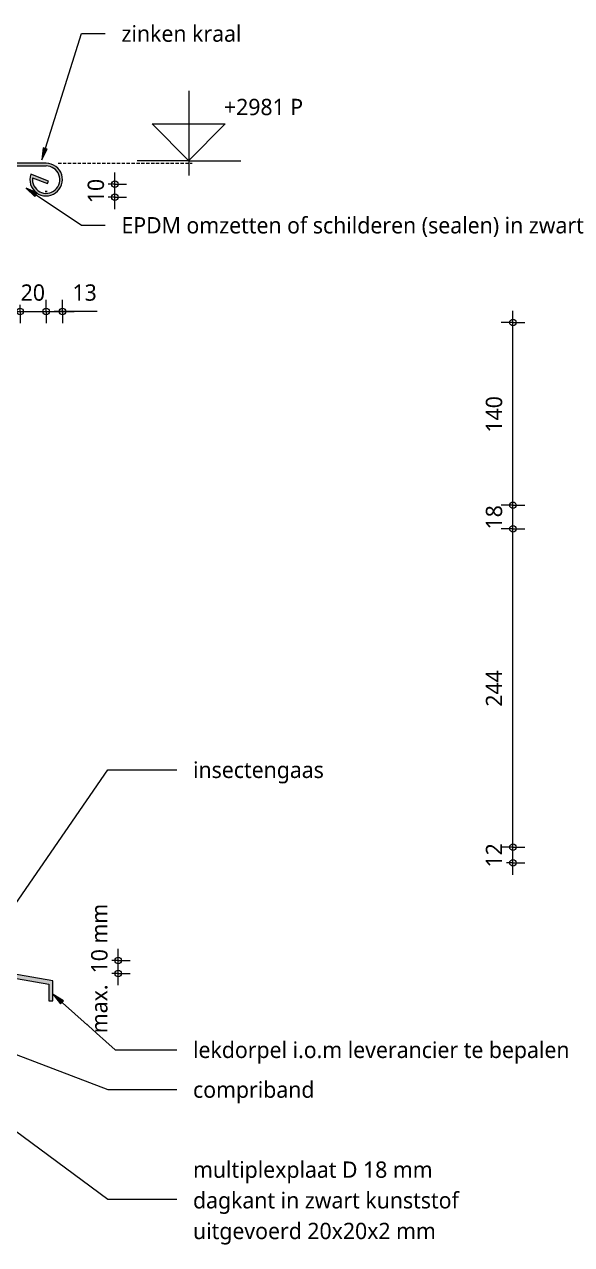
# Model space of a CAD drawing. Header units: millimetres. Extents: x 6732 to 10947, y 894 to 9086.
# Drawn here: x 8558 to 8977, y 6395 to 7330 of the extents above; entities that cross this region are included whole.
import ezdxf

# ---------------------------------------------------------------- set-up
doc = ezdxf.new("R2010")
doc.units = ezdxf.units.MM
doc.linetypes.add('MV_hidden', pattern=[3.75, 2.5, -1.25])
for name, color, linetype, lineweight in [('A-ANNO-DIMS', 211, 'Continuous', 13), ('A-ANNO-DIMS-5', 211, 'Continuous', 13), ('A-DETL', 90, 'Continuous', 13), ('A-DETL-GENF', 92, 'Continuous', 18), ('G-ANNO-TEXT', 231, 'Continuous', 13)]:
    doc.layers.add(name, color=color, linetype=linetype, lineweight=lineweight)
doc.styles.add('Segoe UI_2', font='segoeui.ttf', dxfattribs={"height": 12.5})
doc.dimstyles.new('2_5_mm_1', dxfattribs={"dimscale": 304.8, "dimtxt": 13.092049, "dimasz": 0.016404, "dimexe": 0.029528, "dimexo": 0.0625, "dimgap": 0.014764, "dimtad": 1, "dimdec": 0, "dimzin": 0, "dimdsep": 46, "dimtxsty": 'Segoe UI_2', "dimblk1": 'DOTBLANK', "dimblk2": 'DOTBLANK', "dimsah": 1, "dimcen": 0.09, "dimdle": 0.029528, "dimazin": 0, "dimtfac": 1, "dimtdec": 4, "dimtix": 1, "dimtmove": 0, "dimatfit": 3, "dimfxl": 0.029528, "dimfxlon": 1, "dimtvp": 1, "dimtfill": 1, "dimtolj": 1, "dimtzin": 0, "dimarcsym": 2})
doc.dimstyles.new('2_5_mm_2', dxfattribs={"dimscale": 304.8, "dimtxt": 13.092049, "dimasz": 0.016404, "dimexe": 0.029528, "dimexo": 0.0625, "dimgap": 0.014764, "dimtad": 1, "dimdec": 0, "dimzin": 0, "dimdsep": 46, "dimtxsty": 'Segoe UI_2', "dimblk1": 'DOTBLANK', "dimblk2": 'DOTBLANK', "dimsah": 1, "dimcen": 0.09, "dimdle": 0.029528, "dimazin": 0, "dimtfac": 1, "dimtdec": 4, "dimtix": 1, "dimtmove": 1, "dimatfit": 3, "dimfxl": 0.029528, "dimfxlon": 1, "dimtvp": 1, "dimtfill": 1, "dimtolj": 1, "dimtzin": 0, "dimarcsym": 2})

# ---------------------------------------------------------------- blocks, each defined once
blk = doc.blocks.new('DIMBLOCK61-Details Strandbaak Patio Woning')
at = {"layer": 'A-ANNO-DIMS-5'}
for p, q in [((8554.49, 7110.03), (8554.49, 7119.03)), ((8574.49, 7110.03), (8574.49, 7119.03)), ((8545.49, 7110.03), (8574.49, 7110.03)), ((8554.49, 7110.03), (8554.49, 7101.03)), ((8574.49, 7110.03), (8574.49, 7101.03))]:
    blk.add_line(p, q, dxfattribs=at)
for centre in [(8554.49, 7110.03), (8574.49, 7110.03)]:
    blk.add_circle(centre, 2.5, dxfattribs=at)
at = {"layer": 'A-ANNO-DIMS-5', "color": 0, "insert": (8554.97, 7130.83), "char_height": 12.5, "width": 22.8516, "attachment_point": 1, "line_spacing_factor": 1.142579, "style": 'Segoe UI_2', "bg_fill": 3, "box_fill_scale": 1.25, "bg_fill_color": 9, "bg_fill_true_color": 13158600, "bg_fill_transparency": 0}
blk.add_mtext('20', dxfattribs=at)
blk = doc.blocks.new('_DotBlank')
at = {"color": 0, "linetype": 'ByBlock', "lineweight": -2}
blk.add_line((-0.5, 0), (-1, 0), dxfattribs=at)
blk.add_circle((0, 0), 0.5, dxfattribs=at)
blk = doc.blocks.new('DIMBLOCK62-Details Strandbaak Patio Woning')
at = {"layer": 'A-ANNO-DIMS-5'}
for p, q in [((8574.49, 7110.03), (8574.49, 7119.03)), ((8586.99, 7110.03), (8586.99, 7119.03)), ((8574.49, 7110.03), (8595.99, 7110.03)), ((8574.49, 7110.03), (8574.49, 7101.03)), ((8584.65, 7110.03), (8580.74, 7110.03)), ((8613.69, 7110.03), (8584.65, 7110.03)), ((8586.99, 7110.03), (8586.99, 7101.03))]:
    blk.add_line(p, q, dxfattribs=at)
for centre in [(8574.49, 7110.03), (8586.99, 7110.03)]:
    blk.add_circle(centre, 2.5, dxfattribs=at)
at = {"layer": 'A-ANNO-DIMS-5', "color": 0, "insert": (8594.65, 7130.83), "char_height": 12.5, "width": 22.8516, "attachment_point": 1, "line_spacing_factor": 1.142579, "style": 'Segoe UI_2', "bg_fill": 3, "box_fill_scale": 1.25, "bg_fill_color": 9, "bg_fill_true_color": 13158600, "bg_fill_transparency": 0}
blk.add_mtext('13', dxfattribs=at)
blk = doc.blocks.new('DIMBLOCK65-Details Strandbaak Patio Woning')
at = {"layer": 'A-ANNO-DIMS-5'}
for p, q in [((8629.78, 6593.82), (8629.78, 6621.82)), ((8629.78, 6612.82), (8620.78, 6612.82)), ((8629.78, 6612.82), (8638.78, 6612.82)), ((8629.78, 6602.82), (8620.78, 6602.82)), ((8629.78, 6602.82), (8638.78, 6602.82))]:
    blk.add_line(p, q, dxfattribs=at)
for centre in [(8629.78, 6612.82), (8629.78, 6602.82)]:
    blk.add_circle(centre, 2.5, dxfattribs=at)
at = {"layer": 'A-ANNO-DIMS-5', "color": 0, "insert": (8608.97, 6557.12), "char_height": 12.5, "width": 121.6846, "attachment_point": 1, "rotation": 90, "line_spacing_factor": 1.142579, "style": 'Segoe UI_2', "bg_fill": 3, "box_fill_scale": 1.25, "bg_fill_color": 9, "bg_fill_true_color": 13158600, "bg_fill_transparency": 0}
blk.add_mtext('max.  10 mm', dxfattribs=at)
blk = doc.blocks.new('DIMBLOCK76-Details Strandbaak Patio Woning')
at = {"layer": 'A-ANNO-DIMS-5'}
for p, q in [((8627.1, 7188.57), (8627.1, 7216.57)), ((8627.1, 7207.57), (8618.1, 7207.57)), ((8627.1, 7207.57), (8636.1, 7207.57)), ((8627.1, 7197.57), (8618.1, 7197.57)), ((8627.1, 7197.57), (8636.1, 7197.57))]:
    blk.add_line(p, q, dxfattribs=at)
for centre in [(8627.1, 7207.57), (8627.1, 7197.57)]:
    blk.add_circle(centre, 2.5, dxfattribs=at)
at = {"layer": 'A-ANNO-DIMS-5', "color": 0, "insert": (8606.3, 7193.04), "char_height": 12.5, "width": 22.8516, "attachment_point": 1, "rotation": 90, "line_spacing_factor": 1.142579, "style": 'Segoe UI_2', "bg_fill": 3, "box_fill_scale": 1.25, "bg_fill_color": 9, "bg_fill_true_color": 13158600, "bg_fill_transparency": 0}
blk.add_mtext('10', dxfattribs=at)
blk = doc.blocks.new('DIMBLOCK84-Details Strandbaak Patio Woning')
at = {"layer": 'A-ANNO-DIMS-5'}
for p, q in [((8932.25, 6961.57), (8923.25, 6961.57)), ((8932.25, 6934.57), (8932.25, 6961.57)), ((8932.25, 6961.57), (8941.25, 6961.57)), ((8932.25, 6943.57), (8923.25, 6943.57)), ((8932.25, 6943.57), (8941.25, 6943.57))]:
    blk.add_line(p, q, dxfattribs=at)
for centre in [(8932.25, 6961.57), (8932.25, 6943.57)]:
    blk.add_circle(centre, 2.5, dxfattribs=at)
at = {"layer": 'A-ANNO-DIMS-5', "color": 0, "insert": (8911.44, 6943.04), "char_height": 12.5, "width": 22.8516, "attachment_point": 1, "rotation": 90, "line_spacing_factor": 1.142579, "style": 'Segoe UI_2', "bg_fill": 3, "box_fill_scale": 1.25, "bg_fill_color": 9, "bg_fill_true_color": 13158600, "bg_fill_transparency": 0}
blk.add_mtext('18', dxfattribs=at)
blk = doc.blocks.new('DIMBLOCK85-Details Strandbaak Patio Woning')
at = {"layer": 'A-ANNO-DIMS-5'}
for p, q in [((8932.25, 6961.57), (8932.25, 7110.57)), ((8932.25, 7101.57), (8923.25, 7101.57)), ((8932.25, 7101.57), (8941.25, 7101.57)), ((8932.25, 6961.57), (8923.25, 6961.57)), ((8932.25, 6961.57), (8941.25, 6961.57))]:
    blk.add_line(p, q, dxfattribs=at)
for centre in [(8932.25, 7101.57), (8932.25, 6961.57)]:
    blk.add_circle(centre, 2.5, dxfattribs=at)
at = {"layer": 'A-ANNO-DIMS-5', "color": 0, "insert": (8911.44, 7017.28), "char_height": 12.5, "width": 34.2774, "attachment_point": 1, "rotation": 90, "line_spacing_factor": 1.142579, "style": 'Segoe UI_2', "bg_fill": 3, "box_fill_scale": 1.25, "bg_fill_color": 9, "bg_fill_true_color": 13158600, "bg_fill_transparency": 0}
blk.add_mtext('140', dxfattribs=at)
blk = doc.blocks.new('DIMBLOCK86-Details Strandbaak Patio Woning')
at = {"layer": 'A-ANNO-DIMS-5'}
for p, q in [((8932.25, 6699.57), (8923.25, 6699.57)), ((8932.25, 6678.57), (8932.25, 6699.57)), ((8932.25, 6699.57), (8941.25, 6699.57)), ((8932.25, 6687.57), (8923.25, 6687.57)), ((8932.25, 6687.57), (8941.25, 6687.57))]:
    blk.add_line(p, q, dxfattribs=at)
for centre in [(8932.25, 6699.57), (8932.25, 6687.57)]:
    blk.add_circle(centre, 2.5, dxfattribs=at)
at = {"layer": 'A-ANNO-DIMS-5', "color": 0, "insert": (8911.44, 6684.04), "char_height": 12.5, "width": 22.8516, "attachment_point": 1, "rotation": 90, "line_spacing_factor": 1.142579, "style": 'Segoe UI_2', "bg_fill": 3, "box_fill_scale": 1.25, "bg_fill_color": 9, "bg_fill_true_color": 13158600, "bg_fill_transparency": 0}
blk.add_mtext('12', dxfattribs=at)
blk = doc.blocks.new('DIMBLOCK87-Details Strandbaak Patio Woning')
at = {"layer": 'A-ANNO-DIMS-5'}
for p, q in [((8932.25, 6699.57), (8932.25, 6952.57)), ((8932.25, 6943.57), (8923.25, 6943.57)), ((8932.25, 6943.57), (8941.25, 6943.57)), ((8932.25, 6699.57), (8923.25, 6699.57)), ((8932.25, 6699.57), (8941.25, 6699.57))]:
    blk.add_line(p, q, dxfattribs=at)
for centre in [(8932.25, 6943.57), (8932.25, 6699.57)]:
    blk.add_circle(centre, 2.5, dxfattribs=at)
at = {"layer": 'A-ANNO-DIMS-5', "color": 0, "insert": (8911.44, 6807.28), "char_height": 12.5, "width": 34.2774, "attachment_point": 1, "rotation": 90, "line_spacing_factor": 1.142579, "style": 'Segoe UI_2', "bg_fill": 3, "box_fill_scale": 1.25, "bg_fill_color": 9, "bg_fill_true_color": 13158600, "bg_fill_transparency": 0}
blk.add_mtext('244', dxfattribs=at)

msp = doc.modelspace()

# ---------------------------------------------------------------- hatches: boundary and pattern name
at = {"layer": 'A-DETL-GENF'}
for color, points in [(8, [(8575.92, 7198.65), (8578.97, 7199.4), (8581.74, 7200.89), (8584.06, 7203.02), (8585.76, 7205.66), (8586.75, 7208.65), (8586.97, 7211.78), (8586.38, 7214.91), (8585.07, 7217.73), (8583.07, 7220.15), (8580.53, 7222.01), (8577.61, 7223.17), (8574.49, 7223.57), (8349.99, 7223.57), (8336.08, 7209.16), (8337.49, 7207.75), (8350.84, 7221.57), (8574.49, 7221.57), (8577.14, 7221.23), (8579.62, 7220.23), (8581.76, 7218.64), (8583.44, 7216.56), (8584.53, 7214.13), (8584.98, 7211.49), (8584.75, 7208.83), (8583.85, 7206.32), (8582.35, 7204.11), (8580.34, 7202.35), (8577.95, 7201.15), (8575.34, 7200.6), (8572.67, 7200.72), (8570.12, 7201.52), (8567.86, 7202.93), (8566.02, 7204.86), (8564.73, 7207.2), (8564.07, 7209.79), (8564.08, 7212.46), (8575.45, 7208.1), (8576.17, 7209.97), (8562.67, 7215.14), (8562.03, 7212.07), (8562.17, 7208.93), (8563.1, 7205.92), (8564.74, 7203.24), (8567.01, 7201.05), (8569.74, 7199.5), (8572.78, 7198.68)]), (7, [(8576.49, 6581.8), (8579.49, 6581.8), (8579.49, 6597.25), (8498.28, 6611.57), (8459.18, 6611.57), (8459.18, 6608.57), (8498.01, 6608.57), (8576.49, 6594.73)])]:
    msp.add_hatch(color=color, dxfattribs=at).paths.add_polyline_path(points)
at = {"layer": 'G-ANNO-TEXT'}
for points in [[(8571.11, 7226.33), (8575.33, 7234.44), (8572.3, 7235.39)], [(8559.14, 7204.57), (8565.73, 7198.24), (8567.5, 7200.87)], [(8579.97, 6586.79), (8585.6, 6579.6), (8587.72, 6581.96)]]:
    msp.add_hatch(color=7, dxfattribs=at).paths.add_polyline_path(points)

# ---------------------------------------------------------------- linework, layer by layer
at = {"layer": 'A-DETL', "lineweight": 18}
for p, q in [((8683.92, 7279.13), (8683.92, 7214.13)), ((8683.92, 7225.57), (8655.75, 7253.73)), ((8655.75, 7253.73), (8711.79, 7253.73)), ((8711.79, 7253.73), (8683.63, 7225.57)), ((8684.21, 7225.57), (8644.21, 7225.57)), ((8683.63, 7225.57), (8723.63, 7225.57)), ((8579.49, 6597.25), (8498.28, 6611.57)), ((8498.01, 6608.57), (8576.49, 6594.73)), ((8576.49, 6594.73), (8576.49, 6581.8)), ((8579.49, 6581.8), (8579.49, 6597.25)), ((8576.49, 6581.8), (8579.49, 6581.8))]:
    msp.add_line(p, q, dxfattribs=at)
at = {"layer": 'A-DETL'}
for p, q in [((8574.49, 7223.57), (8349.99, 7223.57)), ((8350.84, 7221.57), (8574.49, 7221.57)), ((8576.17, 7209.97), (8562.67, 7215.14)), ((8564.08, 7212.46), (8575.45, 7208.1)), ((8575.45, 7208.1), (8576.17, 7209.97))]:
    msp.add_line(p, q, dxfattribs=at)
at = {"layer": 'A-DETL', "linetype": 'MV_hidden', "lineweight": 18}
msp.add_line((8583.66, 7223.57), (8686.42, 7223.57), dxfattribs=at)
at = {"layer": 'A-DETL', "lineweight": 35}
msp.add_line((8574.49, 7202.57), (8574.49, 7201.57), dxfattribs=at)
at = {"layer": 'A-DETL'}
for radius, start in [(12.5, 160.95571), (10.5, 172.36205)]:
    msp.add_arc((8574.49, 7211.07), radius, start, 90, dxfattribs=at)
at = {"layer": 'G-ANNO-TEXT', "color": 250}
for p, q in [((8571.11, 7226.33), (8601.57, 7322.95)), ((8601.57, 7322.95), (8619.72, 7322.95)), ((8572.3, 7235.39), (8571.11, 7226.33)), ((8571.11, 7226.33), (8575.33, 7234.44)), ((8575.33, 7234.44), (8572.3, 7235.39)), ((8559.14, 7204.57), (8565.73, 7198.24)), ((8567.5, 7200.87), (8559.14, 7204.57)), ((8565.73, 7198.24), (8567.5, 7200.87)), ((8601.57, 7176.1), (8619.72, 7176.1)), ((8621.81, 6758.87), (8674.55, 6758.87)), ((8579.97, 6586.79), (8585.6, 6579.6)), ((8587.72, 6581.96), (8579.97, 6586.79)), ((8585.6, 6579.6), (8587.72, 6581.96)), ((8627.26, 6544.34), (8674.55, 6544.34)), ((8621.81, 6513.87), (8674.55, 6513.87)), ((8621.81, 6429.94), (8674.55, 6429.94))]:
    msp.add_line(p, q, dxfattribs=at)

# ---------------------------------------------------------------- texts
at = {"layer": 'G-ANNO-TEXT', "color": 7, "char_height": 12.5, "attachment_point": 1, "style": 'Segoe UI_2'}
for s, insert, width in [('zinken kraal', (8632.22, 7329.2), 111.0337), ('+2981 P', (8710.77, 7272.99), 78.9662), ('EPDM omzetten of schilderen (sealen) in zwart', (8632.22, 7182.35), 436.118), ('insectengaas', (8687.05, 6765.12), 120.2531), ('lekdorpel i.o.m leverancier te bepalen', (8687.05, 6550.59), 351.54), ('compriband', (8687.05, 6520.12), 113.0379), ('multiplexplaat D 18 mm', (8687.05, 6458.82), 226.0759), ('dagkant in zwart kunststof ', (8687.05, 6435.34), 253.3332), ('uitgevoerd 20x20x2 mm', (8687.05, 6411.85), 227.6792)]:
    msp.add_mtext(s, dxfattribs=dict(at, insert=insert, width=width))

# ---------------------------------------------------------------- dimensions: what is measured, and where the dimension line sits
at = {"layer": 'A-ANNO-DIMS'}
dim = msp.add_linear_dim(base=(8574.49, 7110.03), p1=(8554.49, 7119.03), p2=(8574.49, 7119.03), dimstyle='2_5_mm_1', override={"dimpost": '<>', "dimfxl": 20}, dxfattribs=at)
dim.commit()
dim.dimension.update_dxf_attribs({"geometry": 'DIMBLOCK61-Details Strandbaak Patio Woning', "text_midpoint": (8564.49, 7120.99)})
for base, p1, p2, override, picture, middle in [((8932.25, 6961.57), (8941.25, 6943.57), (8941.25, 6961.57), {"dimpost": '<>', "dimfxl": 18}, 'DIMBLOCK84-Details Strandbaak Patio Woning', (8921.26, 6952.57)), ((8932.25, 6699.57), (8941.25, 6687.57), (8941.25, 6699.57), {"dimpost": '<>', "dimfxl": 12}, 'DIMBLOCK86-Details Strandbaak Patio Woning', (8921.36, 6693.57)), ((8629.78, 6612.82), (8620.78, 6602.82), (8620.78, 6612.82), {"dimpost": 'max. <>mm', "dimfxl": 10}, 'DIMBLOCK65-Details Strandbaak Patio Woning', (8618.78, 6607.82))]:
    dim = msp.add_linear_dim(base=base, p1=p1, p2=p2, angle=90, dimstyle='2_5_mm_1', override=override, dxfattribs=at)
    dim.commit()
    dim.dimension.update_dxf_attribs({"geometry": picture, "text_midpoint": middle})

# ---------------------------------------------------------------- next in the draw order: linework, layer by layer
at = {"layer": 'G-ANNO-TEXT', "color": 250}
for p, q in [((8529.11, 6624.61), (8621.81, 6758.87)), ((8401.57, 6592.62), (8621.81, 6429.94)), ((8424.24, 6588.93), (8621.81, 6513.87)), ((8579.97, 6586.79), (8627.26, 6544.34))]:
    msp.add_line(p, q, dxfattribs=at)

# ---------------------------------------------------------------- next in the draw order: dimensions: what is measured, and where the dimension line sits
at = {"layer": 'A-ANNO-DIMS'}
for base, p1, p2, override, picture, middle in [((8627.1, 7207.57), (8618.1, 7197.57), (8618.1, 7207.57), {"dimpost": '<>', "dimfxl": 10}, 'DIMBLOCK76-Details Strandbaak Patio Woning', (8616.11, 7202.57)), ((8932.25, 7101.57), (8941.25, 6961.57), (8941.25, 7101.57), {"dimpost": '<>', "dimfxl": 140}, 'DIMBLOCK85-Details Strandbaak Patio Woning', (8921.25, 7031.57)), ((8932.25, 6943.57), (8941.25, 6699.57), (8941.25, 6943.57), {"dimpost": '<>', "dimfxl": 244}, 'DIMBLOCK87-Details Strandbaak Patio Woning', (8921.4, 6821.57))]:
    dim = msp.add_linear_dim(base=base, p1=p1, p2=p2, angle=90, dimstyle='2_5_mm_1', override=override, dxfattribs=at)
    dim.commit()
    dim.dimension.update_dxf_attribs({"geometry": picture, "text_midpoint": middle})
dim = msp.add_linear_dim(base=(8586.99002286, 7110.02616853), p1=(8574.49002286, 7119.02616853), p2=(8586.99002286, 7119.02616853), dimstyle='2_5_mm_2', override={"dimpost": '<>', "dimfxl": 12.5}, dxfattribs=at)
dim.commit()
dim.dimension.update_dxf_attribs({"geometry": 'DIMBLOCK62-Details Strandbaak Patio Woning', "text_midpoint": (8606.07106302, 7122.50143136), "dimtype": 160})

# ---------------------------------------------------------------- next in the draw order: linework, layer by layer
at = {"layer": 'G-ANNO-TEXT', "color": 250}
msp.add_line((8559.14, 7204.57), (8601.57, 7176.1), dxfattribs=at)

doc.saveas('drawing.dxf')
